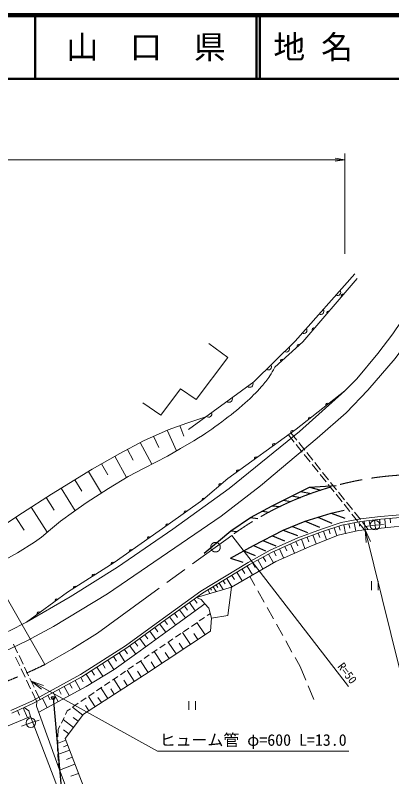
# Model space of a CAD drawing. Units: millimetres, scale not verified. Extents: x 40000 to 680000, y 20000 to 380000.
# Drawn here: x 329853 to 388966, y 260248 to 380000 of the extents above; entities that cross this region are included whole.
import ezdxf
from ezdxf.enums import TextEntityAlignment as Align

# ---------------------------------------------------------------- set-up
doc = ezdxf.new("R2010")
doc.units = ezdxf.units.MM
doc.header["$LTSCALE"] = 1000
doc.linetypes.add('CHAIN', pattern=[18.5, 12, -1.5, 3.5, -1.5])
for name, color, linetype, lineweight in [('M-BMK', 2, 'CHAIN', 13), ('M-STR-HTXT', 7, 'Continuous', 13), ('M-STR-STRC', 7, 'Continuous', 25), ('M-TTL', 2, 'Continuous', 140), ('M-TTL-LINE', 7, 'Continuous', 50), ('M-WORK', 1, 'Continuous', 13)]:
    doc.layers.add(name, color=color, linetype=linetype, lineweight=lineweight)
doc.layers.add('M-TTL-TXT', color=7, linetype='Continuous')
doc.styles.add('ＭＳ ゴシック', font='')
doc.styles.get('ＭＳ ゴシック').set_extended_font_data('MS Gothic')

# ---------------------------------------------------------------- blocks, each defined once
blk = doc.blocks.new('open_arrow')
at = {"color": 0, "linetype": 'Continuous', "lineweight": -2}
blk.add_lwpolyline([(7.5, 1.25), (0, 0), (7.5, -1.25)], dxfattribs=at)

msp = doc.modelspace()

# ---------------------------------------------------------------- linework, layer by layer
at = {"layer": 'M-BMK'}
msp.add_lwpolyline([(334508, 277899), (338742, 280313), (342752, 282846), (363851, 298213)], dxfattribs=at)
msp.add_circle((361293, 296350), 750, dxfattribs=at)
for centre, radius, start, end in [((393254, 257772), 50000, 84.8357, 126.01993), ((299327, 349748), 80000, 284.13426, 296.0887)]:
    msp.add_arc(centre, radius, start, end, dxfattribs=at)
at = {"layer": 'M-STR-HTXT'}
for p, q in [((381592, 342501), (381592, 358283)), ((166008, 357283), (381592, 357283)), ((334508, 277899), (319604, 303936)), ((363851, 298213), (382163, 274450))]:
    msp.add_line(p, q, dxfattribs=at)
for points in [[(384800, 299094), (392843, 266476), (422843, 266476)], [(332369, 275271), (352209, 264286), (382209, 264286)]]:
    msp.add_lwpolyline(points, dxfattribs=at)
at = {"layer": 'M-STR-STRC'}
for p, q in [((376076, 305772), (377823, 305331)), ((373299, 304400), (374657, 304185)), ((374697, 305091), (376295, 304808)), ((371951, 303734), (373060, 303513)), ((368605, 302017), (369711, 301882)), ((370205, 302872), (371462, 302773)), ((366781, 301042), (367927, 300883)), ((377372, 301050), (379561, 300133)), ((379444, 301681), (381625, 300931)), ((373369, 299619), (375738, 298679)), ((375363, 300438), (377638, 299477)), ((363708, 298908), (364688, 298808)), ((371939, 299031), (374167, 298163)), ((368740, 297383), (370766, 296545)), ((370240, 298156), (372126, 297342)), ((367248, 296615), (369124, 295794)), ((363636, 294598), (365606, 294012)), ((365734, 295770), (367506, 295067)), ((335808, 272640), (339611, 229572))]:
    msp.add_line(p, q, dxfattribs=at)
for points in [[(359533, 295390), (363708, 298908), (366781, 301042), (370205, 302872), (376076, 305772), (380221, 306044)], [(363636, 294598), (367248, 296615), (371939, 299031), (375363, 300438), (379444, 301681), (381508, 302150)]]:
    msp.add_lwpolyline(points, dxfattribs=at)
msp.add_circle((335808, 272640), 250, dxfattribs=at)
at = {"layer": 'M-TTL'}
msp.add_line((680000, 380000), (40000, 380000), dxfattribs=at)
at = {"layer": 'M-TTL-LINE'}
for p, q in [((333000, 380000), (333000, 370000)), ((367750, 380000), (367750, 370000)), ((368250, 380000), (368250, 370000)), ((40000, 370000), (680000, 370000))]:
    msp.add_line(p, q, dxfattribs=at)
at = {"layer": 'M-WORK'}
for p, q in [((355716, 315487), (356323, 313800)), ((351581, 313797), (352373, 312034)), ((353697, 314748), (355166, 311478)), ((372739, 314024), (373663, 312870)), ((373130, 314337), (374053, 313183)), ((349482, 312812), (351303, 309402)), ((374366, 312792), (375303, 311621)), ((347467, 311736), (348364, 310057)), ((373975, 312480), (374912, 311309)), ((345464, 310639), (347344, 307328)), ((375225, 310918), (376162, 309747)), ((375615, 311231), (376552, 310059)), ((343393, 309463), (344373, 307737)), ((376474, 309357), (377411, 308185)), ((376865, 309669), (377802, 308498)), ((341339, 308258), (343407, 304870)), ((377724, 307795), (378661, 306624)), ((378114, 308107), (379051, 306936)), ((339202, 306954), (340289, 305173)), ((337064, 305649), (339238, 302087)), ((378973, 306233), (379911, 305062)), ((379364, 306546), (380301, 305375)), ((380223, 304672), (381160, 303501)), ((380613, 304984), (381550, 303813)), ((334698, 304154), (335966, 302196)), ((381472, 303110), (382410, 301939)), ((381863, 303423), (382800, 302251)), ((332348, 302633), (334885, 298717)), ((383112, 301861), (384050, 300690)), ((329924, 301044), (331262, 299033)), ((382722, 301549), (383659, 300377)), ((386234, 300643), (386413, 299264)), ((387061, 300751), (387151, 300061)), ((387892, 300826), (388005, 299432)), ((388728, 300894), (388785, 300197)), ((379903, 299411), (380321, 298143)), ((380663, 299663), (380873, 299029)), ((381442, 299849), (381719, 298507)), ((382247, 300016), (382386, 299345)), ((383052, 300183), (383321, 298881)), ((383835, 300331), (383921, 299672)), ((383972, 299987), (384895, 298833)), ((384362, 300299), (385285, 299145)), ((384626, 300434), (384800, 299094)), ((386341, 299815), (384732, 299614)), ((385430, 300539), (385517, 299869)), ((386341, 299815), (387656, 299919)), ((376575, 298273), (377088, 296867)), ((377419, 298581), (377676, 297878)), ((378269, 298872), (378718, 297511)), ((379086, 299142), (379311, 298461)), ((373917, 297262), (374246, 296538)), ((374799, 297625), (375339, 296145)), ((375687, 297949), (375957, 297209)), ((371327, 296087), (371978, 294653)), ((372187, 296477), (372513, 295760)), ((373048, 296868), (373705, 295419)), ((368794, 294805), (369184, 294106)), ((369632, 295272), (370396, 293903)), ((370470, 295698), (370794, 294984)), ((367110, 293865), (367503, 293161)), ((367956, 294337), (368735, 292941)), ((364659, 292398), (365477, 291054)), ((365466, 292889), (365875, 292217)), ((366272, 293380), (367111, 292000)), ((362477, 291071), (362786, 290564)), ((363086, 291442), (363883, 290131)), ((363873, 291920), (364271, 291265)), ((366664, 291741), (367451, 290334)), ((385774, 291002), (385774, 289602)), ((386824, 289602), (386824, 291002)), ((360515, 289878), (360681, 289604)), ((360942, 290138), (361411, 289366)), ((361405, 290419), (361640, 290034)), ((361868, 290701), (362485, 289686)), ((360088, 289618), (360421, 289071)), ((367938, 289461), (368914, 287715)), ((357191, 287633), (358122, 286335)), ((357970, 288192), (358435, 287543)), ((355639, 286520), (356567, 285227)), ((356415, 287077), (356879, 286430)), ((369402, 286842), (370377, 285096)), ((354090, 285408), (355016, 284117)), ((354864, 285964), (355327, 285319)), ((358750, 284748), (359576, 285311)), ((359990, 285593), (360483, 285929)), ((352525, 284282), (353472, 282985)), ((353306, 284846), (353775, 284194)), ((357510, 283904), (358337, 284467)), ((359653, 282590), (358388, 284502)), ((370865, 284223), (371841, 282477)), ((350964, 283143), (351914, 281843)), ((351745, 283713), (352219, 283062)), ((355031, 282214), (355857, 282777)), ((357359, 281073), (356115, 282953)), ((356271, 283059), (357097, 283622)), ((358506, 281831), (357874, 282787)), ((348618, 281429), (349094, 280777)), ((349401, 282000), (350352, 280697)), ((350182, 282572), (350658, 281920)), ((353791, 281370), (354618, 281933)), ((355103, 279580), (353879, 281429)), ((372329, 281604), (373304, 279858)), ((329579, 281107), (330226, 279754)), ((347012, 280287), (347464, 279585)), ((347835, 280857), (348788, 279553)), ((351312, 279681), (352139, 280244)), ((352552, 280525), (353378, 281088)), ((356231, 280326), (355609, 281266)), ((329901, 279044), (330547, 277690)), ((330442, 279302), (331089, 277949)), ((345281, 279173), (345757, 278433)), ((346169, 279745), (347073, 278340)), ((350073, 278836), (350899, 279399)), ((352883, 278111), (351679, 279931)), ((353993, 278845), (353381, 279770)), ((343527, 278045), (343991, 277324)), ((344393, 278602), (345345, 277122)), ((348833, 277992), (349659, 278555)), ((350700, 276667), (349515, 278456)), ((351791, 277389), (351189, 278299)), ((373792, 278985), (374579, 277578)), ((330763, 277239), (331410, 275886)), ((331304, 277498), (331951, 276145)), ((341818, 276946), (342270, 276243)), ((342662, 277488), (343590, 276046)), ((346354, 276302), (347180, 276865)), ((348543, 275259), (347401, 277016)), ((347593, 277147), (348420, 277710)), ((349623, 275960), (349038, 276860)), ((374579, 277578), (375465, 275459)), ((331625, 275435), (332272, 274081)), ((332167, 275693), (332813, 274340)), ((340132, 275878), (340531, 275152)), ((340975, 276403), (341879, 274997)), ((345114, 275458), (345940, 276021)), ((346434, 273889), (345323, 275600)), ((347488, 274574), (346918, 275453)), ((337531, 274448), (338324, 273007)), ((338396, 274924), (338792, 274203)), ((339261, 275399), (340059, 273948)), ((342635, 273769), (343461, 274332)), ((343874, 274613), (344701, 275176)), ((375851, 274537), (376737, 272418)), ((332488, 273630), (333213, 272113)), ((333029, 273889), (333754, 272372)), ((334959, 273034), (335350, 272323)), ((335813, 273504), (336600, 272071)), ((336672, 273976), (337066, 273260)), ((341395, 272924), (342222, 273487)), ((344381, 272556), (343299, 274221)), ((345408, 273222), (344852, 274078)), ((334105, 272565), (334887, 271142)), ((340156, 272079), (340982, 272642)), ((342382, 271258), (341329, 272879)), ((343382, 271907), (342841, 272739)), ((357119, 272163), (357119, 270763)), ((358169, 270763), (358169, 272163)), ((330195, 270665), (330531, 269923)), ((331086, 271068), (331781, 269529)), ((338010, 270617), (338503, 270953)), ((340473, 269955), (338843, 271185)), ((338916, 271235), (339742, 271798)), ((341409, 270626), (340883, 271436)), ((332258, 269725), (340134, 249048)), ((337091, 268688), (337521, 269591)), ((337736, 270043), (338010, 270617)), ((339735, 268976), (338920, 269591)), ((332303, 268741), (330812, 268220)), ((332303, 268741), (333595, 269137)), ((338997, 267998), (337353, 269238)), ((336545, 266528), (336602, 267662)), ((336602, 267662), (336876, 268237)), ((338252, 267012), (337431, 267632)), ((336462, 264895), (336519, 266029)), ((337784, 265986), (336492, 265493)), ((336496, 264325), (336462, 264895)), ((338080, 265211), (337434, 264965)), ((336587, 262828), (336527, 263826)), ((338376, 264436), (336532, 263733)), ((336652, 261759), (336617, 262328)), ((338798, 263330), (337876, 262979)), ((339220, 262224), (336821, 261309)), ((339769, 260785), (338570, 260327))]:
    msp.add_line(p, q, dxfattribs=at)
for points in [[(357031, 314856), (367327, 322338), (373777, 328764), (383171, 339319)], [(331620, 284561), (338459, 288529), (345917, 293208), (354607, 299189), (363438, 305592), (374485, 314563), (381592, 320931), (383474, 322837), (386781, 326824), (389150, 329896), (394450, 337800)], [(383522, 338580), (375008, 328647), (370599, 324683)], [(177242, 269787), (302523, 274431), (308609, 274994), (314098, 275838), (318149, 276805), (323737, 278406), (328170, 279954), (331653, 281608), (335840, 283860), (344354, 288996), (362191, 301239), (368348, 305989), (377249, 313482), (381787, 317493), (385200, 321046), (389527, 326007), (392975, 330757), (396704, 336315)], [(349881, 319039), (352719, 317116), (355815, 321260), (358254, 319587), (363227, 326177), (360224, 328405)], [(381592, 320931), (373951, 314931), (363224, 307168), (359319, 303790), (353866, 299920), (345387, 293939), (338034, 289260), (331620, 284561)], [(314715, 295406), (320938, 296313), (324910, 298080), (327724, 299581), (330992, 301754), (335527, 304710), (341907, 308619), (346285, 311105), (349975, 313075), (353837, 314811), (356792, 315874), (359767, 316844)], [(316092, 289873), (318589, 290492), (321005, 291196), (324312, 292510), (327220, 293823), (330222, 295441), (332873, 297130), (333998, 297951), (335382, 299147), (336977, 300461), (338994, 301915), (340988, 303322), (344506, 305574), (347579, 307473), (350088, 308787), (353747, 310640), (355811, 311859), (357898, 313056)], [(329179, 270645), (332556, 272170), (340108, 276321), (347145, 280848), (352539, 284788), (359013, 289432), (366436, 293947), (369884, 295871), (374223, 297841), (377952, 299201), (381048, 300210), (384074, 300796), (387193, 301171), (392118, 301570), (396973, 301875), (405816, 302133), (412336, 302133), (416276, 301922), (420803, 301523), (425166, 301054)], [(329323, 270272), (332735, 271812), (340313, 275977), (347371, 280518), (352774, 284464), (359233, 289098), (366637, 293602), (370064, 295513), (374374, 297470), (378082, 298823), (381148, 299822), (384136, 300401), (387233, 300773), (392147, 301171), (396992, 301475), (405822, 301733), (412325, 301733), (416248, 301523), (420764, 301125), (425123, 300656)], [(358324, 288446), (363782, 290072), (370748, 294106), (375978, 296428), (380552, 298234), (383765, 298985), (389324, 299571), (397697, 299923), (412074, 300134), (423895, 299360), (424279, 299150)], [(360690, 285206), (363242, 285590), (363782, 290072)], [(333537, 270410), (341004, 274461), (345367, 277135), (348885, 279621), (355217, 284265), (359645, 287421)], [(358324, 288446), (359017, 288099), (359645, 287421), (360237, 286785), (360690, 285206), (360487, 283142), (350136, 276293), (340566, 270078), (337681, 266255), (343228, 251725)], [(318254, 279583), (321019, 280238), (324431, 281399), (328935, 283193), (331620, 284561)], [(333229, 272083), (333191, 271371), (336652, 261759), (341253, 249519)], [(282408, 261988), (291787, 262454), (303151, 263263), (316731, 264811), (322231, 266054), (326558, 267379), (332258, 269725), (332010, 270632), (331257, 271145)]]:
    msp.add_lwpolyline(points, dxfattribs=at)
for centre in [(386341, 299815), (332303, 268741)]:
    msp.add_circle(centre, 750, dxfattribs=at)
for centre, radius, start, end in [((380452, 336434), 512, 241.0113, 35.65053), ((381287, 335886), 256, 62.07909, 216.71832), ((377793, 333446), 512, 241.0113, 35.65053), ((379010, 333228), 256, 62.07909, 216.71832), ((375134, 330458), 512, 241.0113, 35.65053), ((376732, 330571), 256, 62.07909, 216.71832), ((374364, 327992), 256, 54.6339, 209.27314), ((372399, 327550), 512, 237.57602, 32.21525), ((371761, 325652), 256, 54.6339, 209.27314), ((369566, 324727), 512, 237.57602, 32.21525), ((366672, 322001), 512, 228.68447, 23.3237), ((363436, 319649), 512, 228.68447, 23.3237), ((378874, 318725), 256, 50.82126, 205.4605), ((360200, 317298), 512, 228.68447, 23.3237), ((376121, 316563), 256, 50.82126, 205.4605), ((373348, 314425), 256, 48.57593, 203.21517), ((370512, 312373), 256, 48.57593, 203.21517), ((367677, 310321), 256, 48.57593, 203.21517), ((364842, 308269), 256, 48.57593, 203.21517), ((362093, 306115), 256, 53.53576, 208.17499), ((359446, 303825), 256, 53.53576, 208.17499), ((356595, 301788), 256, 48.04285, 202.68208), ((353740, 299762), 256, 47.8793, 202.51854), ((350880, 297745), 256, 47.8793, 202.51854), ((348020, 295727), 256, 47.8793, 202.51854), ((345149, 293721), 256, 45.15158, 199.79081), ((342196, 291842), 256, 45.15158, 199.79081), ((339243, 289963), 256, 45.15158, 199.79081), ((336371, 287972), 256, 48.90734, 203.54658), ((333548, 285904), 256, 48.90734, 203.54658)]:
    msp.add_arc(centre, radius, start, end, dxfattribs=at)
msp.add_open_spline([(357898, 313056), (360023, 314436), (360629, 314820), (362290, 316075), (363761, 317186), (364567, 317835), (365949, 319054), (367013, 319993), (367578, 320558), (368529, 321611), (369081, 322221), (369378, 322581), (369819, 323276), (370156, 323806), (370269, 324011), (370599, 324683)], degree=3, knots=[0, 0, 0, 0, 1, 1, 1, 2, 2, 2, 3, 3, 3, 4, 4, 4, 5, 5, 5, 5], dxfattribs=at)

# ---------------------------------------------------------------- block references
at = {"layer": 'M-STR-HTXT'}
for p, xscale, yscale, rotation in [((381592, 357283), 200, 200, 180), ((384800, 299094), 267, 267, 283.9), ((332369, 275271), 267, 267, 331)]:
    msp.add_blockref('open_arrow', p, dxfattribs=dict(at, xscale=xscale, yscale=yscale, rotation=rotation))

# ---------------------------------------------------------------- texts
at = {"layer": 'M-STR-HTXT', "style": 'ＭＳ ゴシック'}
msp.add_text('R=50', height=1320, rotation=307.617, dxfattribs=at).set_placement((381986, 276538), align=Align.MIDDLE_CENTER)
msp.add_text('ヒューム管 φ=600 L=13.0', height=1833, dxfattribs=at).set_placement((367209, 266036), align=Align.MIDDLE_CENTER)
at = {"layer": 'M-TTL-TXT', "style": 'ＭＳ ゴシック'}
msp.add_text('山\u3000口\u3000県', height=3666, dxfattribs=at).set_placement((350375, 375000), align=Align.MIDDLE_CENTER)
msp.add_text('地 名', height=3666, dxfattribs=at).set_placement((370380, 375000), align=Align.MIDDLE_LEFT)

doc.saveas('drawing.dxf')
